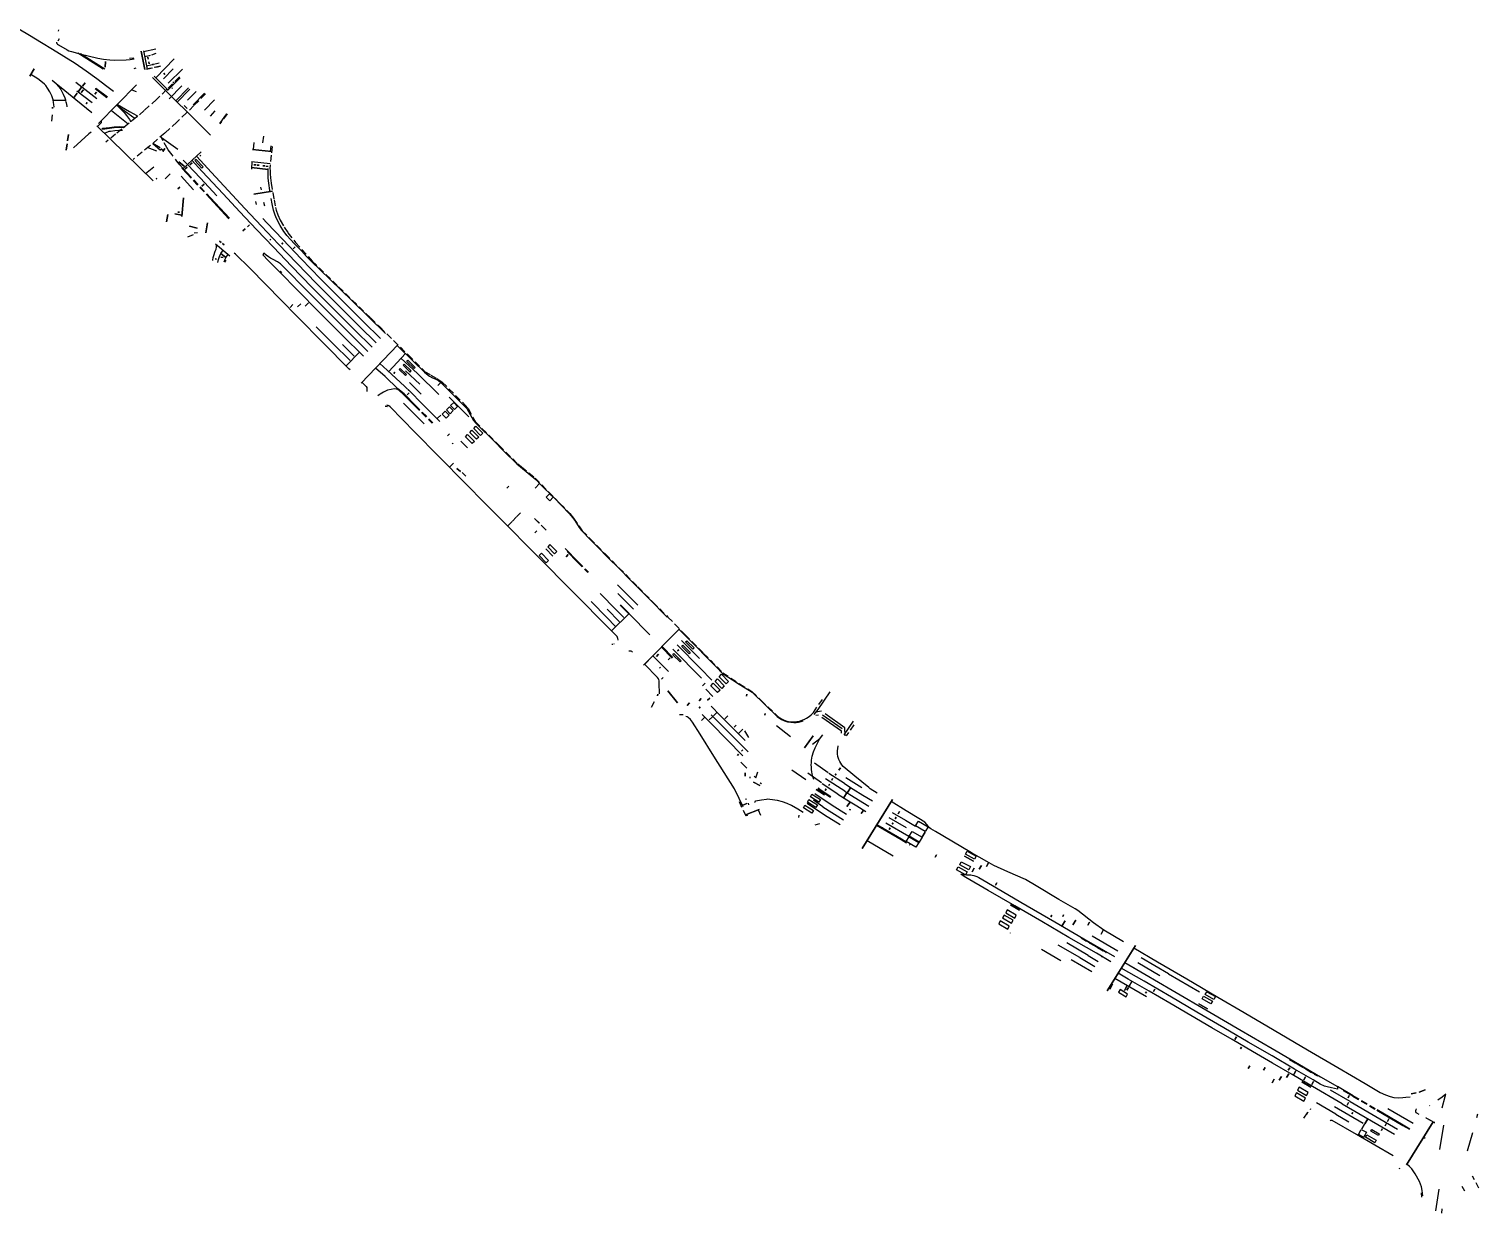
# Model space of a CAD drawing. Header units: millimetres. Extents: x 391363 to 392593, y 282975 to 284720.
# Drawn here: x 391869 to 392593, y 282975 to 283566 of the extents above; entities that cross this region are included whole.
import ezdxf

# ---------------------------------------------------------------- set-up
doc = ezdxf.new("R2010")
doc.units = ezdxf.units.MM
doc.linetypes.add('ACAD_ISO10W100', pattern=[18, 12, -3, 0, -3])
doc.linetypes.add('HIDDEN2', pattern=[4.7625, 3.175, -1.5875])
for name, color, linetype in [('가상선', 6, 'ACAD_ISO10W100'), ('과속방지턱', 1, 'Continuous'), ('도로경계', 6, 'HIDDEN2'), ('도형', 4, 'Continuous'), ('문자', 1, 'Continuous'), ('버스정차대', 1, 'Continuous'), ('숫자', 7, 'Continuous'), ('유도선', 5, 'Continuous'), ('정지선', 30, 'Continuous'), ('차선_겹선(1)', 1, 'Continuous'), ('차선_겹선(2)', 1, 'Continuous'), ('차선_겹선(4)', 1, 'HIDDEN2'), ('차선_실선', 1, 'Continuous'), ('차선_점선', 2, 'Continuous'), ('택시정차대', 30, 'Continuous'), ('화살표_우회전', 4, 'Continuous'), ('화살표_유턴', 4, 'Continuous'), ('화살표_유턴_좌회전', 4, 'Continuous'), ('화살표_좌회전', 4, 'Continuous'), ('화살표_좌회전금지', 4, 'Continuous'), ('화살표_직_우회전', 4, 'Continuous'), ('화살표_직_좌회전', 4, 'Continuous'), ('화살표_직진', 7, 'Continuous'), ('화살표_직진_좌회전_유턴', 4, 'Continuous'), ('화살표_직진금지', 7, 'Continuous'), ('화살표_차로진입', 7, 'Continuous'), ('횡단보도', 7, 'Continuous')]:
    doc.layers.add(name, color=color, linetype=linetype)

msp = doc.modelspace()

# ---------------------------------------------------------------- linework, layer by layer
at = {"layer": '가상선'}
for points in [[(391921.51, 283551.69, 1.92), (391919.2, 283551.51, 1.89)], [(391926.2, 283555.41, 1.89), (391928.02, 283546.26, 2.11)], [(391931.63, 283542.67, 2.06), (391938.37, 283535.92, 2.06)], [(391980.18, 283500.09, 2.74), (391989.43, 283499.07, 2.68)], [(392276.49, 283213.32, 2.15), (392276.34, 283217.29, 2.15), (392264.61, 283225.54, 2.27), (392261.9, 283225.04, 2.09)], [(392275.03, 283216.8, 2.23), (392264.44, 283224.18, 2.31)], [(392274.68, 283214.57, 2.16), (392274.6, 283215.59, 2.16), (392263.2, 283223.64, 2.15), (392261.84, 283223.43, 2.15)]]:
    msp.add_polyline3d(points, dxfattribs=at)
at = {"layer": '과속방지턱'}
for points in [[(391871.72, 283546.43, 2.6), (391869.5, 283542.72, 2.5)], [(391981.31, 283483.76, 2.56), (391990.69, 283485.28, 2.49)], [(392561.45, 283034.97, 2.32), (392558.98, 283034.53, 2.21)], [(392568.08, 283028.54, 2.48), (392568.31, 283028.63, 2.48)]]:
    msp.add_polyline3d(points, close=True, dxfattribs=at)
at = {"layer": '도로경계'}
for points in [[(391883.85, 283565.81, 2.34), (391883.63, 283565.16, 2.34)], [(391944.17, 283542.29, 8.68), (391937.83, 283535.95, 8.88), (391932.71, 283531.05, 9.05), (391926.61, 283525.53, 9.13), (391922.82, 283522.19, 9.2), (391912.36, 283513.72, 9.28), (391907.46, 283509.7, 9.25)], [(391957.15, 283533.84, 9.29), (391951.46, 283527.96, 9.49), (391947.77, 283524.38, 9.65), (391942.9, 283519.75, 9.68), (391936.91, 283514.28, 9.71), (391929.27, 283507.72, 9.67), (391921.08, 283501.13, 9.64)], [(391880.53, 283520.15, 2.04), (391880.87, 283524.06, 2.02)], [(391968.07, 283523.89, 2.54), (391964.31, 283518.87, 2.58)], [(391948.32, 283462.44, 2.59), (391951.62, 283463.8, 2.56)], [(391966.85, 283449.73, 4.45), (391967.48, 283450.85, 3.97)], [(392159.99, 283259.12, 3.05), (392160.58, 283259.14, 3.01)], [(392179.78, 283227.6, 3.61), (392181.55, 283230.82, 3.03)], [(392280.83, 283218.8, 2.16), (392277, 283213.22, 2.16)], [(392227.01, 283173.2, 2.2), (392223.66, 283180.25, 2.19)], [(392253.32, 283172.51, 2.41), (392253.45, 283173.6, 2.37)], [(392505.46, 283022.45, 1.77), (392507.43, 283025.39, 1.66)], [(392553.07, 282997.08, 2.31), (392553.3, 282997.56, 2.31)], [(392592.81, 282987.35, 2.41), (392589.58, 282993.43, 2.49)], [(392564.31, 282983, 2.24), (392564.13, 282985.16, 2.24)]]:
    msp.add_polyline3d(points, dxfattribs=at)
for points in [[(391934.68, 283547.69, 1.99), (391927.7, 283546.19, 2.03)], [(391887.69, 283505.72, 1.98), (391888.85, 283513.57, 1.95)], [(391932.53, 283491.36, 2.47), (391932.87, 283491.56, 2.47)], [(391995.2, 283444.4, 2.56), (391994.42, 283445.3, 2.58)], [(392121.47, 283321.82, 2.65), (392127.19, 283316.01, 2.57)], [(392394.23, 283112.42, 2.05), (392406.66, 283105.07, 1.98)], [(392498.28, 283051.61, 1.76), (392512.18, 283043.51, 1.73)], [(392566.3, 283022.61, 2.45), (392570.51, 283020.2, 2.48)]]:
    msp.add_polyline3d(points, close=True, dxfattribs=at)
at = {"layer": '도로경계', "linetype": 'HIDDEN2'}
msp.add_polyline3d([(391990.45, 283507.5, 2.64), (391990, 283503.17, 2.66), (391989.47, 283498.16, 2.66), (391989.38, 283496.86, 2.64), (391989.42, 283495.24, 2.58), (391989.5, 283493.87, 2.51), (391989.66, 283491.97, 2.55), (391989.98, 283489.25, 2.51), (391991.46, 283480.99, 2.46), (391992.19, 283477.11, 2.42), (391992.53, 283475.76, 2.42), (391993.39, 283473.4, 2.43), (391994.54, 283470.74, 2.43), (391996.5, 283467.33, 2.42), (391998.33, 283464.52, 2.42), (392002.1, 283459.7, 2.42), (392010.5, 283450.32, 2.39), (392023.64, 283437.46, 2.42), (392039.66, 283421.86, 2.36), (392044.31, 283417.33, 2.38), (392058.46, 283403.4, 2.31), (392066.3, 283395.58, 2.6), (392066.59, 283395.26, 2.56), (392069.67, 283393.46, 2.59), (392072.72, 283391.69, 2.52), (392075.34, 283389.95, 2.48), (392086.77, 283378.48, 2.47), (392088.36, 283376.67, 2.44), (392091.4, 283370.68, 2.44), (392091.81, 283370.18, 2.44), (392103.76, 283358.26, 2.49), (392113.07, 283349.05, 2.39), (392114.89, 283347.6, 2.39), (392121.77, 283342.01, 2.33), (392134.1, 283329.38, 2.29), (392139.08, 283324.36, 2.29), (392140.92, 283322.02, 2.27), (392144.58, 283316.57, 2.32), (392145.26, 283315.7, 2.29), (392149.09, 283311.84, 2.29), (392156.78, 283304.01, 2.32), (392163.56, 283297.18, 2.4), (392173.05, 283287.66, 2.36), (392180.5, 283280, 2.31), (392188.02, 283272.62, 2.35), (392196.62, 283263.77, 2.37), (392205.83, 283254.43, 2.33), (392215.43, 283244.8, 2.15), (392223.74, 283239.23, 2.12), (392229.96, 283235.45, 2.13), (392234.45, 283231.06, 2.09), (392242.55, 283223.2, 2.05), (392243.58, 283222.4, 2.08), (392245.32, 283221.38, 2.06), (392246.78, 283220.8, 2.1), (392248.13, 283220.47, 2.06), (392249.78, 283220.33, 2.09), (392251.35, 283220.31, 2.09), (392252.35, 283220.4, 2.05), (392253.28, 283220.52, 2.02), (392254.57, 283220.86, 2.04), (392256.03, 283221.48, 2.09), (392257.2, 283222.11, 2.05), (392258.54, 283222.97, 2.05), (392259.42, 283223.7, 2.05), (392260.61, 283224.93, 2.05), (392265.22, 283231.64, 2.15)], dxfattribs=at)
at = {"layer": '도형'}
for points in [[(391907.27, 283550.05, 2.13), (391907.2, 283547.17, 2.13)], [(391928.51, 283552.12, 1.95), (391928.67, 283551.17, 1.95)], [(391929.1, 283548.77, 1.95), (391928.92, 283549.81, 1.95)], [(391982.46, 283498.38, 2.71), (391981.34, 283498.49, 2.71)], [(391984.02, 283498.21, 2.71), (391982.92, 283498.32, 2.71)], [(391986.82, 283497.83, 2.71), (391985.8, 283497.94, 2.71)], [(391988.44, 283497.62, 2.68), (391987.36, 283497.74, 2.68)], [(391949.2, 283467.81, 2.66), (391953.07, 283466.78, 2.66)], [(391964.19, 283460.35, 2.75), (391964.97, 283459.71, 2.75)], [(391966.57, 283458.4, 2.77), (391965.77, 283459.1, 2.77)], [(392090.35, 283359.21, 2.71), (392086.96, 283362.62, 2.71), (392088.05, 283363.73, 2.71), (392091.44, 283360.31, 2.71)], [(392092.47, 283361.35, 2.63), (392089.08, 283364.76, 2.63), (392090.18, 283365.87, 2.63), (392093.57, 283362.45, 2.63)], [(392094.49, 283363.33, 2.52), (392091.1, 283366.74, 2.52), (392092.2, 283367.84, 2.52), (392095.59, 283364.43, 2.52)], [(392088.03, 283357.07, 2.72), (392084.64, 283360.48, 2.72)], [(392128.39, 283300.9, 2.63), (392124.93, 283304.47, 2.63), (392123.8, 283303.29, 2.63), (392127.26, 283299.72, 2.63)], [(392130.53, 283303.08, 2.75), (392127.07, 283306.65, 2.75)], [(392132.6, 283305.3, 2.71), (392129.14, 283308.86, 2.71), (392128.01, 283307.68, 2.71), (392131.47, 283304.11, 2.71)], [(392209.43, 283238.32, 2.5), (392210.62, 283239.56, 2.5), (392214, 283236.15, 2.5), (392212.8, 283234.93, 2.5)], [(392211.52, 283240.47, 2.35), (392212.68, 283241.72, 2.35), (392216.15, 283238.22, 2.35), (392214.96, 283237, 2.35)], [(392217.06, 283239.23, 2.18), (392213.51, 283242.82, 2.18), (392214.71, 283244.04, 2.18), (392218.26, 283240.45, 2.18)], [(392210.48, 283232.96, 2.48), (392206.92, 283236.54, 2.48)], [(392258.37, 283181.53, 2.34), (392262.6, 283178.91, 2.34), (392261.91, 283177.58, 2.34), (392257.68, 283180.2, 2.34)], [(392259.86, 283184.13, 2.37), (392264.09, 283181.5, 2.37), (392263.4, 283180.17, 2.37), (392259.17, 283182.79, 2.37)], [(392262, 283186.44, 2.38), (392266.23, 283183.82, 2.38)], [(392225.45, 283178.73, 2.17), (392226.25, 283179.03, 2.17)], [(392226.59, 283179.24, 2.17), (392227.41, 283179.57, 2.17)], [(392256.36, 283178.63, 2.24), (392260.59, 283176.01, 2.24), (392259.9, 283174.68, 2.24), (392255.67, 283177.3, 2.24)], [(392335.95, 283153.16, 2.16), (392340.45, 283150.68, 2.16)], [(392337.32, 283155.67, 2.09), (392341.82, 283153.19, 2.09), (392341.03, 283151.65, 2.09), (392336.53, 283154.14, 2.09)], [(392332.89, 283147.85, 2.16), (392337.39, 283145.37, 2.16), (392336.6, 283143.83, 2.16), (392332.1, 283146.32, 2.16)], [(392334.44, 283150.45, 2.14), (392338.94, 283147.96, 2.14), (392338.15, 283146.43, 2.14), (392333.65, 283148.91, 2.14)], [(392360.26, 283121.18, 2.09), (392355.78, 283123.79, 2.09), (392355, 283122.33, 2.09), (392359.48, 283119.72, 2.09)], [(392361.85, 283123.72, 2.09), (392357.37, 283126.33, 2.09), (392356.59, 283124.86, 2.09), (392361.07, 283122.26, 2.09)], [(392363.43, 283126.29, 2.13), (392358.95, 283128.9, 2.13)], [(392358.39, 283118.25, 2.06), (392353.91, 283120.86, 2.06), (392353.13, 283119.39, 2.06), (392357.61, 283116.78, 2.06)], [(392457.35, 283076.92, 1.88), (392452.99, 283079.39, 1.88)], [(392459.01, 283079.45, 1.91), (392454.64, 283081.91, 1.91), (392455.37, 283083.26, 1.91), (392459.74, 283080.8, 1.91)], [(392460.55, 283081.7, 1.9), (392456.19, 283084.17, 1.9), (392456.92, 283085.52, 1.9), (392461.29, 283083.05, 1.9)], [(392505.32, 283041.49, 1.84), (392506.14, 283042.93, 1.84)], [(392507.62, 283035.22, 1.8), (392503.14, 283037.81, 1.8), (392502.3, 283036.29, 1.8), (392506.78, 283033.69, 1.8)], [(392508.96, 283037.87, 1.84), (392504.47, 283040.46, 1.84)], [(392506.17, 283032.43, 1.82), (392501.68, 283035.03, 1.82), (392500.85, 283033.5, 1.82), (392505.33, 283030.91, 1.82)]]:
    msp.add_polyline3d(points, close=True, dxfattribs=at)
at = {"layer": '문자'}
for points in [[(391895.4, 283537.12, 2.69), (391893.79, 283535.02, 2.69)], [(391897.19, 283539.42, 2.74), (391895.81, 283537.67, 2.76)], [(391891.62, 283532.15, 2.46), (391893.22, 283534.28, 2.46)], [(391948, 283526.61, 9.6), (391946.57, 283528.01, 9.55)], [(391936.94, 283506.54, 2.56), (391935.9, 283505.14, 2.52)], [(391937.14, 283491.48, 2.6), (391939.65, 283493.88, 2.6)], [(391937.74, 283470.02, 2.58), (391938.42, 283473.62, 2.58)], [(392082.72, 283346.86, 2.59), (392084.43, 283345.21, 2.59)], [(392085.29, 283344.75, 2.59), (392087.1, 283343.02, 2.59)], [(392128.96, 283334.15, 2.46), (392130.77, 283332.42, 2.46), (392129.09, 283330.66, 2.46), (392127.28, 283332.39, 2.46)], [(392110.22, 283320.32, 2.64), (392108.15, 283318.17, 2.64)], [(392110.41, 283320.43, 2.71), (392112.31, 283322.41, 2.71)], [(392112.48, 283322.58, 2.6), (392114.5, 283324.62, 2.6)], [(392176.5, 283249.07, 2.47), (392178.28, 283250.93, 2.56)], [(392277.26, 283184.79, 2.3), (392275.75, 283182.53, 2.3)], [(392279.12, 283187.35, 2.17), (392277.63, 283185.05, 2.17)], [(392277.33, 283177.96, 2.34), (392278.89, 283180.2, 2.28)], [(392317.96, 283167.84, 2.09), (392316.47, 283165.45, 2.09), (392311.53, 283168.35, 2.04), (392313.02, 283170.74, 2.04)], [(392313.28, 283160.01, 2.26), (392311.79, 283157.62, 2.26), (392306.85, 283160.52, 2.21), (392308.33, 283162.91, 2.21)], [(392314.85, 283162.64, 2.24), (392313.37, 283160.25, 2.24), (392308.42, 283163.15, 2.18), (392309.91, 283165.54, 2.18)], [(392316.43, 283165.2, 2.22), (392314.94, 283162.81, 2.22)], [(392384.81, 283118.56, 2.02), (392386.22, 283120.96, 2.02)], [(392390.15, 283118.95, 2.02), (392391.53, 283121.27, 2.02)], [(392405.46, 283116.55, 2), (392404.21, 283114.27, 2)], [(392409.96, 283089.2, 2), (392408.61, 283086.84, 1.89)], [(392415.83, 283086.17, 2.01), (392417.24, 283088.55, 2.01)], [(392418.15, 283088.23, 2.1), (392419.52, 283090.61, 2.1)], [(392535.89, 283019.53, 1.97), (392537.29, 283022.05, 1.97)], [(392532.65, 283014.27, 1.89), (392534.05, 283016.79, 1.89), (392536.61, 283015.3, 1.89), (392535.2, 283012.79, 1.89)], [(392534.41, 283016.98, 1.98), (392535.66, 283019.39, 1.98)]]:
    msp.add_polyline3d(points, close=True, dxfattribs=at)
at = {"layer": '버스정차대'}
for points in [[(392079, 283347.48, 2.49), (392081.01, 283349.41, 2.61)], [(392123.96, 283339.25, 2.38), (392121.75, 283337, 2.42)]]:
    msp.add_polyline3d(points, dxfattribs=at)
at = {"layer": '숫자'}
for points in [[(392000.83, 283428.61, 2.64), (391999.4, 283427.11, 2.64)], [(392004.77, 283429.04, 2.56), (392003.21, 283427.57, 2.56)], [(392008.65, 283429.46, 2.51), (392007.01, 283427.87, 2.51)], [(392080.89, 283375.66, 2.72), (392079.36, 283374.12, 2.72), (392077.49, 283376.07, 2.72), (392079.01, 283377.61, 2.72)], [(392082.95, 283377.76, 2.69), (392081.09, 283379.71, 2.69), (392079.57, 283378.16, 2.69), (392081.42, 283376.24, 2.69)], [(392073.08, 283371.83, 2.81), (392074.6, 283373.38, 2.81)], [(392075.29, 283373.94, 2.82), (392076.81, 283375.48, 2.82), (392078.8, 283373.41, 2.82), (392077.28, 283371.86, 2.82)], [(392210.72, 283223.25, 2.56), (392212.31, 283224.76, 2.56)], [(392206.28, 283222.4, 2.5), (392204.7, 283220.93, 2.52)], [(392210.18, 283222.7, 2.58), (392208.6, 283221.2, 2.58)], [(392217.99, 283223.23, 2.54), (392216.36, 283221.71, 2.54)], [(392339.81, 283145.36, 2.16), (392340.84, 283147.23, 2.16)], [(392343.41, 283146.72, 2.12), (392344.45, 283148.58, 2.12)], [(392346.97, 283148.01, 2.05), (392348.04, 283149.87, 2.05)], [(392494.23, 283043.19, 1.89), (392493.16, 283041.37, 1.89)], [(392497.86, 283044.59, 1.89), (392496.75, 283042.72, 1.89)], [(392501.38, 283045.99, 1.89), (392500.33, 283044.14, 1.89)], [(392490.56, 283041.82, 1.89), (392489.59, 283040.01, 1.89)]]:
    msp.add_polyline3d(points, close=True, dxfattribs=at)
at = {"layer": '유도선'}
for points in [[(391905.73, 283516.11, 2.24), (391905.56, 283516.32, 2.24), (391906.01, 283516.65, 2.25), (391909.32, 283517.12, 2.3), (391911.67, 283517.36, 2.34), (391914.28, 283517.48, 2.36), (391916.94, 283517.43, 2.37), (391916.34, 283516.94, 2.36), (391914.28, 283516.98, 2.36), (391911.71, 283516.86, 2.34)], [(391909.05, 283512.76, 2.33)], [(391933.91, 283511.7, 2.47)], [(391935.97, 283505.77, 2.46), (391934.88, 283506.48, 2.44)], [(391946.55, 283497.72, 2.64), (391943.95, 283499.94, 2.64)]]:
    msp.add_polyline3d(points, close=True, dxfattribs=at)
at = {"layer": '정지선'}
for points in [[(391883.65, 283560.35, 2.41), (391884.22, 283561.37, 2.35)], [(391931.34, 283548.59, 2), (391930.8, 283548.46, 2.01)], [(391940.81, 283536.78, 2.12), (391940.48, 283536.47, 2.12)], [(391881.26, 283530.51, 2.14), (391887.65, 283530.69, 2.33)], [(391898.3, 283526.11, 2.36), (391897.87, 283526.46, 2.36)], [(391946.06, 283496.58, 2.66), (391955.03, 283504.94, 2.47)], [(391988.44, 283496.02, 2.55), (391980.24, 283497.02, 2.6)], [(391945.46, 283473.23, 2.58), (391941.9, 283473.97, 2.59)], [(391958.13, 283469.47, 2.68), (391957.35, 283464.41, 2.57)], [(391964.87, 283454.09, 3.62), (391967.42, 283452.12, 3.64)], [(392034.06, 283404.86, 2.58), (392027.44, 283398, 2.52)], [(392048.64, 283395.14, 2.86), (392056.95, 283404.24, 2.37)], [(392058.29, 283386.14, 2.8), (392058.69, 283385.77, 2.8)], [(392168.5, 283274.13, 2.75), (392159.84, 283265.7, 2.67)], [(392187.88, 283254.98, 2.53), (392188.28, 283254.57, 2.52)], [(392223.21, 283214.38, 2.57), (392225.36, 283216.66, 2.52)], [(392226.64, 283210.95, 2.59), (392226.24, 283211.36, 2.59)], [(392228.04, 283205.28, 2.61), (392227.66, 283205.66, 2.6)], [(392228.66, 283192.4, 2.33), (392229.2, 283192.56, 2.34)], [(392230.73, 283190.21, 2.32), (392233.82, 283188.44, 2.36)], [(392227.09, 283181.44, 2.15), (392226.87, 283181.88, 2.15)], [(392263.05, 283187.19, 2.3), (392263.46, 283186.91, 2.3)], [(392278.69, 283176.53, 2.32), (392279.14, 283176.26, 2.31)], [(392294.78, 283167.54, 2.28), (392295.23, 283167.28, 2.28)], [(392404.38, 283103.18, 1.96), (392404.81, 283102.93, 1.96)], [(392420.34, 283097.5, 2), (392420.8, 283097.23, 2)], [(392554.17, 283019.12, 2.14), (392553.73, 283019.38, 2.13)]]:
    msp.add_polyline3d(points, close=True, dxfattribs=at)
at = {"layer": '차선_겹선(1)'}
for points in [[(391907.94, 283531.87, 2.38), (391902.16, 283536.29, 2.54)], [(391908.22, 283532.16, 2.37), (391902.4, 283536.6, 2.52)], [(391948.8, 283536.81, 9.1), (391942.26, 283530.22, 9.22)], [(391949.41, 283536.22, 9.1), (391942.85, 283529.62, 9.22)], [(391947.82, 283494.13, 2.7), (391945.43, 283496.67, 2.66)], [(391948.11, 283494.4, 2.7), (391945.72, 283496.94, 2.66)], [(391959.4, 283481.73, 2.76), (391968.9, 283471.48, 2.65)], [(391959.69, 283482, 2.76), (391969.19, 283471.75, 2.65)], [(392056.09, 283383.81, 2.77), (392061.72, 283378.04, 2.8)], [(392056.37, 283384.09, 2.77), (392062.01, 283378.31, 2.8)], [(392143.25, 283300.1, 2.64), (392136.75, 283306.76, 2.71)], [(392143.03, 283299.89, 2.64), (392137.71, 283305.35, 2.69)], [(392164.16, 283278.5, 2.61), (392168.5, 283274.13, 2.75)], [(392164.37, 283278.71, 2.61), (392168.71, 283274.34, 2.75)], [(392184.78, 283257.57, 2.54), (392190.14, 283252.11, 2.51)], [(392185.06, 283257.85, 2.54), (392190.43, 283252.39, 2.51)], [(392262.82, 283186.86, 2.3), (392269.07, 283182.64, 2.29)], [(392263.05, 283187.19, 2.3), (392269.29, 283182.98, 2.29)], [(392292.11, 283168.63, 2.25), (392304.38, 283161.47, 2.37)], [(392292.32, 283168.97, 2.25), (392304.58, 283161.81, 2.37)], [(392530.07, 283033.56, 1.82), (392522.19, 283038.11, 1.74)], [(392529.92, 283033.3, 1.82), (392525.12, 283036.07, 1.77)], [(392541.83, 283026.37, 1.91), (392554.81, 283018.74, 2.15), (392558.11, 283016.81, 2.18)], [(392541.98, 283026.63, 1.91), (392554.97, 283019, 2.15), (392558.26, 283017.07, 2.18)]]:
    msp.add_polyline3d(points, dxfattribs=at)
at = {"layer": '차선_겹선(2)'}
for points in [[(391906.16, 283546.2, 2.22), (391893.46, 283554.13, 2.38)], [(391906.94, 283546.19, 2.21), (391894.8, 283553.77, 2.36)]]:
    msp.add_polyline3d(points, dxfattribs=at)
at = {"layer": '차선_겹선(4)'}
for points in [[(391947.82, 283494.13, 2.7), (391959.4, 283481.73, 2.76)], [(391948.11, 283494.4, 2.7), (391959.69, 283482, 2.76)], [(392061.72, 283378.04, 2.8), (392070.35, 283369.37, 2.79)], [(392062.01, 283378.31, 2.8), (392070.64, 283369.65, 2.79)], [(392143.03, 283299.89, 2.64), (392148.09, 283294.84, 2.73)], [(392143.25, 283300.1, 2.64), (392148.3, 283295.06, 2.73)], [(392304.38, 283161.47, 2.37), (392308.78, 283158.9, 2.31)], [(392304.58, 283161.81, 2.37), (392308.98, 283159.25, 2.31)], [(392529.92, 283033.3, 1.82), (392541.83, 283026.37, 1.91)], [(392530.07, 283033.56, 1.82), (392541.98, 283026.63, 1.91)]]:
    msp.add_polyline3d(points, dxfattribs=at)
at = {"layer": '차선_실선'}
for points in [[(391882.87, 283559.65, 2.48), (391882.89, 283559.49, 2.48), (391883.07, 283559.07, 2.48), (391883.38, 283558.74, 2.48), (391883.88, 283558.4, 2.48), (391888.13, 283555.84, 2.5), (391889.02, 283555.42, 2.5), (391890.28, 283555.02, 2.5), (391894.56, 283553.83, 2.41), (391903.48, 283551.7, 2.14), (391906.28, 283551.24, 2.06), (391909.49, 283550.86, 2.02), (391911.89, 283550.73, 2), (391917.63, 283550.81, 1.98), (391919.65, 283551.02, 1.94), (391921.57, 283551.37, 1.91)], [(391932.4, 283556.18, 1.9), (391926.3, 283554.89, 1.85)], [(391926.78, 283552.48, 1.99), (391929.32, 283553.07, 1.94), (391929.84, 283553.23, 1.93)], [(391930.38, 283553.4, 1.92), (391932.65, 283554.1, 1.9)], [(391932.47, 283541.84, 2.03), (391941.64, 283551.3, 2.02)], [(391881.64, 283527.27, 2.1), (391881.58, 283528.53, 2.13), (391881.43, 283529.53, 2.14), (391881.19, 283530.9, 2.14), (391880.52, 283532.9, 2.22), (391879.56, 283534.93, 2.24), (391878.42, 283536.7, 2.29), (391877.46, 283538.02, 2.38), (391876.78, 283538.77, 2.41), (391875.9, 283539.54, 2.45), (391873.54, 283541.35, 2.45), (391869.97, 283543.51, 2.46)], [(391922.46, 283546.63, 1.99), (391921.43, 283546.39, 2.08)], [(391934.07, 283549.24, 1.98), (391933.36, 283549.06, 1.98), (391927.73, 283547.74, 2.05)], [(391941.12, 283546.3, 2.04), (391936.3, 283541.41, 2.02)], [(391945.69, 283546.25, 2.12), (391938.53, 283539.12, 2.04)], [(391882.71, 283538.79, 2.52), (391880.62, 283540.51, 2.58)], [(391900.51, 283524.31, 2.33), (391892.51, 283530.83, 2.44), (391887.01, 283535.32, 2.5), (391882.71, 283538.79, 2.52), (391884, 283537.44, 2.48), (391885.01, 283536.05, 2.44), (391886.22, 283533.74, 2.45), (391886.93, 283531.92, 2.37), (391887.26, 283530.68, 2.34)], [(391892.51, 283539.69, 2.72), (391902.97, 283531.61, 2.43)], [(391900.69, 283529.31, 2.4), (391893.04, 283535.13, 2.64)], [(391920.45, 283535.91, 2.18), (391922.64, 283535.07, 2.18)], [(391944.59, 283541.87, 8.68), (391938.24, 283535.52, 8.88)], [(391887.4, 283530.16, 2.33), (391887.6, 283529.39, 2.32), (391888.04, 283527.66, 2.25), (391888.08, 283527.37, 2.25)], [(391956.71, 283534.25, 9.29), (391951.03, 283528.39, 9.49)], [(391967.74, 283523.9, 2.47), (391964.17, 283519.06, 2.5)], [(391900.18, 283514.78, 2.17), (391899.06, 283513.81, 2.14), (391891.28, 283506.96, 2.04)], [(391905.11, 283520.36, 2.33), (391905.16, 283519.94, 2.32), (391905.17, 283519.63, 2.29), (391905.09, 283519.38, 2.28), (391904.99, 283519.2, 2.3), (391903.32, 283517.51, 2.24)], [(391934.64, 283506.91, 2.42), (391930.9, 283509.12, 2.42)], [(391981.39, 283509.52, 2.64), (391980.98, 283506.13, 2.61)], [(391989.8, 283507.96, 2.58), (391989.47, 283505.22, 2.62)], [(391950.46, 283500.68, 2.57), (391955.55, 283495.11, 2.76)], [(391960.25, 283494.54, 2.71), (391952.64, 283502.72, 2.52)], [(391980.42, 283500.06, 2.74), (391980.19, 283496.23, 2.57)], [(391927.3, 283494.11, 2.37), (391931.4, 283497.37, 2.37)], [(391948.25, 283498.63, 2.62), (391954.66, 283491.76, 2.68)], [(391989.36, 283485.06, 2.45), (391989.27, 283485.61, 2.46), (391988.82, 283489.32, 2.47), (391988.57, 283491.76, 2.5), (391988.45, 283493.78, 2.52), (391988.43, 283496.62, 2.55)], [(391985.13, 283485.88, 2.53), (391984.9, 283487.32, 2.53)], [(391982.18, 283480.1, 2.58), (391982.47, 283478.59, 2.62)], [(391986.89, 283477.83, 2.5), (391986.35, 283479.66, 2.5)], [(392047.02, 283414.16, 2.34), (392030.18, 283430.59, 2.27), (392014.26, 283446.1, 2.38), (392010.42, 283449.8, 2.32), (392007.69, 283452.6, 2.36), (392005.09, 283455.4, 2.39), (392001.63, 283459.04, 2.42), (391999.58, 283461.14, 2.42), (391997.82, 283463.09, 2.38), (391996.91, 283464.29, 2.38), (391996.33, 283465.12, 2.39), (391994.52, 283468.12, 2.4), (391992.52, 283471.97, 2.4), (391991.81, 283473.73, 2.4), (391991.21, 283475.77, 2.43), (391990.49, 283478.9, 2.39), (391989.96, 283481.56, 2.43)], [(391951.48, 283464.47, 2.55), (391953.16, 283464.64, 2.58)], [(391962.61, 283458.39, 2.9), (391962.55, 283457.46, 2.99), (391962.3, 283456.21, 3.34), (391961.91, 283455.15, 3.69), (391961.16, 283453.05, 4.17), (391960.88, 283452.02, 4.41), (391960.68, 283451.02, 4.7), (391960.65, 283450.65, 4.74)], [(391963.41, 283449.6, 4.94), (391963.72, 283451.09, 4.51), (391964.22, 283452.69, 4.03), (391964.93, 283454.21, 3.58), (391965.64, 283455.35, 3.09), (391965.86, 283455.66, 3.01)], [(391966.61, 283450.05, 4.39), (391967.02, 283451.36, 3.86), (391967.5, 283452.28, 3.59), (391968.38, 283453.55, 3.09)], [(392029.34, 283396.09, 2.53), (392028.82, 283396.61, 2.53), (392016.13, 283409.34, 2.51), (392002.99, 283422.74, 2.49), (391979.38, 283446.84, 2.47), (391972.24, 283453.88, 2.53), (391971.48, 283454.33, 2.5)], [(392038.22, 283405.17, 2.41), (392029.67, 283413.64, 2.73), (392020.85, 283422.46, 2.69), (392012.73, 283430.66, 2.56), (392006.17, 283437.29, 2.53), (391998.3, 283445.33, 2.52), (391995.85, 283447.83, 2.5), (391995.2, 283448.47, 2.53), (391994.58, 283449.01, 2.5), (391993.16, 283449.97, 2.57), (391990.97, 283451.22, 2.52), (391989.73, 283451.87, 2.53), (391988.66, 283452.53, 2.53), (391987.53, 283453.33, 2.53), (391986.33, 283454.25, 2.56), (391985.88, 283453.5, 2.57), (391988.52, 283450.7, 2.58), (391994.19, 283444.91, 2.52), (392003.23, 283435.72, 2.54), (392013.82, 283424.98, 2.62), (392025.63, 283413.16, 2.6), (392036.03, 283402.92, 2.57)], [(392020.96, 283409.07, 2.58), (392029.35, 283400.72, 2.6)], [(392025.56, 283408.77, 2.69), (392031.43, 283402.86, 2.69)], [(392052.94, 283408.16, 2.34), (392060.91, 283400.38, 2.4), (392066.46, 283394.96, 2.47), (392068.41, 283393.33, 2.47), (392068.93, 283392.96, 2.47), (392070.59, 283392.13, 2.47), (392072.18, 283391.44, 2.45), (392073.43, 283390.74, 2.48), (392074.62, 283389.78, 2.47), (392087.62, 283376.75, 2.35), (392091.05, 283370.78, 2.36), (392092.18, 283369.35, 2.4), (392092.97, 283368.56, 2.4), (392101.19, 283360.52, 2.43), (392106.19, 283355.48, 2.31), (392112.68, 283349.13, 2.35), (392118.32, 283344.4, 2.36), (392122.06, 283341.21, 2.35), (392124.61, 283338.58, 2.36), (392130.99, 283332.28, 2.36), (392138.83, 283324.15, 2.33), (392140.38, 283322.38, 2.32), (392141.52, 283320.78, 2.29), (392143.72, 283317.34, 2.31), (392144.68, 283315.94, 2.32), (392145.46, 283315.1, 2.29), (392148.68, 283311.88, 2.25), (392152.24, 283308.3, 2.27), (392158.65, 283301.74, 2.31), (392162.96, 283297.52, 2.36), (392170.06, 283290.29, 2.28), (392178.48, 283281.79, 2.31), (392187.6, 283272.55, 2.36)], [(392064.97, 283379.38, 2.83), (392059.49, 283385.03, 2.79), (392056.62, 283387.7, 2.82), (392047.9, 283395.83, 2.86), (392044.3, 283399.2, 2.8)], [(392063.08, 283394.27, 2.63), (392054.77, 283401.85, 2.59)], [(392064.14, 283388.91, 2.77), (392057.11, 283395.6, 2.81)], [(392035.31, 283389.87, 2.48), (392037.44, 283387.69, 2.63), (392037.66, 283387.16, 2.64), (392037.79, 283386.49, 2.67), (392037.75, 283385.44, 2.75), (392037.71, 283385.3, 2.75)], [(392064.87, 283383.92, 2.83), (392059.04, 283389.65, 2.82)], [(392163.1, 283261.02, 2.72), (392163.1, 283261.24, 2.71), (392163.04, 283261.97, 2.71), (392162.92, 283262.44, 2.71), (392162.71, 283262.84, 2.71), (392155.49, 283270.05, 2.61), (392144.2, 283281.54, 2.52), (392119.22, 283306.74, 2.59), (392107.72, 283318.38, 2.61), (392096.5, 283329.68, 2.53), (392087.39, 283339, 2.44), (392073.55, 283352.99, 2.52), (392061.76, 283364.92, 2.51), (392049.37, 283377.49, 2.67), (392048.76, 283378.06, 2.68), (392048.4, 283378.21, 2.65), (392047.74, 283378.36, 2.65)], [(392157.66, 283276.52, 2.66), (392163.81, 283270.23, 2.66)], [(392162.22, 283276.14, 2.73), (392165.97, 283272.35, 2.73)], [(392157.7, 283272.19, 2.66), (392161.66, 283268.12, 2.66)], [(392193.64, 283266.45, 2.36), (392197.21, 283262.79, 2.36), (392212.07, 283247.82, 2.28), (392215.3, 283244.44, 2.16), (392216.05, 283243.88, 2.2), (392220.21, 283241.29, 2.21), (392223.5, 283239.12, 2.16), (392229.98, 283235.03, 2.13), (392230.38, 283234.72, 2.13), (392236.46, 283228.79, 2.1), (392242.47, 283222.89, 2.02), (392244.73, 283221.43, 2.1), (392246.14, 283220.74, 2.05), (392247.63, 283220.31, 2.06), (392249.29, 283220.03, 2.08), (392250.91, 283219.93, 2.06), (392252.09, 283219.96, 2.05), (392253.15, 283220.11, 2.05), (392254.47, 283220.5, 2.01), (392255.47, 283220.84, 2.01)], [(392203.7, 283251.83, 2.43), (392194.86, 283260.83, 2.46)], [(392170.4, 283255.01, 2.53), (392169.98, 283255.36, 2.56), (392169.66, 283255.52, 2.56), (392169.3, 283255.58, 2.59), (392168.5, 283255.58, 2.63)], [(392204.81, 283242.03, 2.49), (392190.45, 283256.63, 2.55)], [(392192.64, 283258.72, 2.47), (392204.06, 283247.04, 2.43)], [(392183.8, 283234.18, 2.6), (392183.67, 283239.52, 2.47), (392183.59, 283240.67, 2.49), (392183.5, 283241.35, 2.51), (392183.32, 283241.77, 2.51), (392182.79, 283242.37, 2.47), (392176.26, 283249.03, 2.51)], [(392261.04, 283223.98, 2.13), (392263.06, 283226.47, 2.12), (392269, 283235.22, 2.04)], [(392195.62, 283223.79, 2.41), (392193.8, 283223.73, 2.53)], [(392225.57, 283177.76, 2.14), (392223.51, 283182.05, 2.16), (392221.18, 283186.82, 2.13), (392210.99, 283203.15, 2.28), (392204.08, 283214.14, 2.31), (392200.3, 283220.14, 2.28), (392199.25, 283221.46, 2.28), (392198.16, 283222.41, 2.31), (392197.54, 283222.8, 2.35), (392196.87, 283223.02, 2.39)], [(392228.04, 283205.28, 2.61), (392209.6, 283223.71, 2.43)], [(392225.47, 283203.38, 2.45), (392209.6, 283219.39, 2.44)], [(392226.64, 283210.95, 2.59), (392214.06, 283223.5, 2.51)], [(392280.45, 283220.68, 2.13), (392275.81, 283213.79, 2.13)], [(392292.45, 283184.74, 2), (392288.95, 283186.87, 2), (392288.31, 283187.45, 2.01), (392281.27, 283193.21, 2), (392275.54, 283198.02, 2.01), (392274.8, 283198.78, 2.02), (392273.75, 283200.39, 2.05), (392273.23, 283201.5, 2.06), (392272.86, 283202.96, 2.06), (392272.72, 283204.33, 2.05), (392272.71, 283205.59, 2.09), (392272.8, 283207.06, 2.1), (392272.93, 283207.89, 2.1), (392273.02, 283208.26, 2.1)], [(392272.78, 283184.24, 2.29), (392265.05, 283189.4, 2.23)], [(392276.27, 283185.6, 2.19), (392266.64, 283191.88, 2.2)], [(392276.07, 283189.44, 2.17), (392268.3, 283194.48, 2.16)], [(392255.48, 283175.02, 2.15), (392252.77, 283176.75, 2.15), (392249.64, 283178.54, 2.17), (392247.6, 283179.52, 2.12), (392245.2, 283180.36, 2.13), (392242.78, 283180.94, 2.17), (392238.79, 283181.56, 2.2), (392237.94, 283181.6, 2.2), (392237.13, 283181.55, 2.2), (392234.65, 283181.22, 2.2), (392231.69, 283180.65, 2.19), (392231.44, 283180.52, 2.19), (392231.42, 283180.33, 2.19), (392231.46, 283180.1, 2.19), (392231.48, 283180.05, 2.18)], [(392415.44, 283110.36, 2.04), (392405.51, 283116.22, 2), (392400.44, 283119.97, 1.98), (392392.62, 283126.04, 1.94), (392391.32, 283126.89, 1.97), (392383.19, 283131.62, 1.97), (392371.74, 283138.4, 1.94), (392366.47, 283141.52, 1.9), (392357.65, 283145.36, 1.9), (392350.67, 283148.58, 1.93), (392347.11, 283150.56, 1.94), (392339.56, 283154.94, 2), (392329.76, 283160.76, 1.97), (392321.62, 283165.46, 1.98), (392319.17, 283166.89, 2.01), (392318.53, 283167.42, 2.02), (392317.86, 283168.15, 2.02), (392317.18, 283169, 2), (392316.18, 283170.11, 2.02), (392313.18, 283172, 1.98), (392306.87, 283175.8, 2), (392299.41, 283180.42, 2.02)], [(392227.75, 283173.22, 2.12), (392227.36, 283174.02, 2.12)], [(392227.99, 283179.61, 2.13), (392228.3, 283178.82, 2.17)], [(392233.07, 283176.3, 2.07), (392234.2, 283173.62, 1.98)], [(392265.39, 283177.9, 2.27), (392275.56, 283171.42, 2.36)], [(392273.98, 283168.85, 2.2), (392266.21, 283173.71, 2.25)], [(392277.16, 283174.03, 2.37), (392270, 283178.53, 2.36)], [(392300.01, 283174.99, 2.1), (392306.53, 283171.16, 2.17)], [(392261.57, 283168.84, 2.1), (392263.89, 283169.56, 2.13)], [(392296.81, 283169.83, 2.22), (392308.2, 283163.18, 2.21)], [(392307.05, 283167.29, 2.25), (392298.37, 283172.35, 2.16)], [(392409.11, 283100.4, 1.96), (392401.83, 283104.68, 1.96), (392388.18, 283112.66, 2.02), (392374.59, 283120.57, 2.09), (392361.08, 283128.43, 2.13), (392347.91, 283136.08, 2.12), (392336.75, 283142.6, 2.15), (392334.35, 283143.98, 2.17), (392334.55, 283144.33, 2.17), (392335.04, 283144.07, 2.16), (392335.57, 283143.98, 2.19), (392337.07, 283143.85, 2.2), (392338.55, 283143.86, 2.2), (392339.17, 283143.81, 2.19), (392339.93, 283143.72, 2.19), (392340.67, 283143.51, 2.17), (392342.22, 283142.98, 2.2), (392343.15, 283142.49, 2.16), (392352.06, 283137.36, 2.06), (392364.12, 283130.29, 2.1), (392381.06, 283120.44, 2.1), (392395.58, 283111.98, 2.13), (392410.81, 283103.07, 1.98)], [(392359.02, 283114.67, 1.93), (392358.91, 283114.94, 1.96)], [(392384.05, 283100.92, 1.93), (392374.48, 283106.56, 1.93)], [(392389.27, 283101.53, 2.06), (392399.54, 283095.54, 1.96)], [(392393.57, 283102.59, 2.16), (392401.13, 283098.05, 1.96)], [(392397.7, 283103.6, 2.15), (392402.76, 283100.62, 1.96)], [(392420.58, 283107.35, 1.94), (392432.43, 283100.45, 1.89), (392446.94, 283091.9, 1.92), (392462.41, 283082.84, 1.89), (392475.61, 283075.16, 1.82), (392490.54, 283066.32, 1.74), (392507.24, 283056.53, 1.7), (392522.38, 283047.64, 1.68), (392536.03, 283039.63, 1.69), (392543.56, 283035.26, 1.76), (392546.07, 283034, 1.78), (392548.46, 283033.14, 1.84), (392550.39, 283032.75, 1.89), (392552.57, 283032.58, 1.98), (392554.75, 283032.62, 2.05), (392556.36, 283032.81, 2.01), (392558.41, 283033.06, 2.01)], [(392437.89, 283094.4, 1.96), (392424.15, 283102.44, 1.94)], [(392415.99, 283100.04, 1.95), (392425.95, 283094.22, 2.05), (392439.6, 283086.27, 2.01), (392458.46, 283075.28, 1.97), (392474.07, 283066.11, 1.81), (392489.55, 283057.12, 1.81), (392505.3, 283047.94, 1.81), (392513.75, 283042.97, 1.81), (392522.19, 283038.11, 1.74), (392522.23, 283036.93, 1.75), (392519.27, 283037.47, 1.73), (392517.11, 283037.97, 1.8), (392515.74, 283038.43, 1.81), (392513.62, 283039.34, 1.76), (392510.03, 283041.47, 1.75), (392500.74, 283046.87, 1.76), (392489.52, 283053.45, 1.81), (392477.66, 283060.35, 1.79), (392465.44, 283067.48, 1.84), (392452.03, 283075.32, 1.92), (392439.31, 283082.71, 1.99), (392425.65, 283090.75, 2.01), (392414.29, 283097.33, 1.96)], [(392433.45, 283093.5, 1.97), (392422.53, 283099.92, 1.97)], [(392524.56, 283029.56, 1.85), (392550.65, 283014.34, 2.07)], [(392528.55, 283030.65, 1.91), (392552.18, 283016.84, 2.1)], [(392574.36, 283027.59, 2.59), (392575.9, 283033.15, 2.68), (392576.23, 283034.35, 2.75), (392574.36, 283032.8, 2.65), (392572.3, 283031.42, 2.58)], [(392508.66, 283026.65, 1.67), (392508.91, 283027.15, 1.7)], [(392549.93, 283003.51, 2.02), (392531.68, 283014.28, 1.8), (392519.48, 283021.13, 1.7), (392518.98, 283021.21, 1.7), (392518.68, 283021.18, 1.7), (392518.48, 283021.11, 1.7)], [(392520.7, 283028.27, 1.8), (392534.99, 283019.92, 1.85)], [(392521.41, 283024.33, 1.83), (392527.9, 283020.56, 1.87)], [(392561.7, 283027.06, 2.24), (392561.38, 283026.8, 2.24), (392561.23, 283026.47, 2.24), (392561.13, 283026, 2.24), (392561.18, 283025.62, 2.23), (392561.36, 283025.28, 2.24), (392561.56, 283025.03, 2.24), (392562.72, 283024.31, 2.24)], [(392591.81, 283022.71, 2.57), (392592.29, 283024.5, 2.59)], [(392589.65, 283015, 2.41), (392586.93, 283005.92, 2.39)], [(392564.82, 282983.53, 2.21), (392564.5, 282986.2, 2.22), (392564.13, 282988.14, 2.23), (392563.05, 282990.81, 2.27), (392561.03, 282994.64, 2.3), (392559.29, 282997.1, 2.29), (392558.08, 282998.26, 2.21), (392556.8, 282999.37, 2.19)]]:
    msp.add_polyline3d(points, dxfattribs=at)
for points in [[(391945.4, 283472.6, 2.58), (391946.28, 283481.99, 2.58)], [(392080.42, 283359.11, 2.72), (392080.7, 283359.39, 2.72)], [(392187.98, 283235.71, 2.39), (392192.8, 283229.77, 2.4)], [(392260.52, 283213.22, 2.28), (392256.12, 283207.3, 2.29)], [(392224.44, 283200.07, 2.43), (392227.44, 283197.11, 2.43)], [(392231.03, 283193.2, 2.47), (392231.9, 283192.39, 2.43)], [(392234.51, 283189.79, 2.41), (392234.19, 283189.26, 2.41)]]:
    msp.add_polyline3d(points, close=True, dxfattribs=at)
at = {"layer": '차선_점선'}
for points in [[(391864.13, 283566.25, 2.66), (391869.44, 283563.09, 2.7), (391875.29, 283559.56, 2.58), (391880.89, 283556.15, 2.61), (391886.57, 283552.71, 2.64), (391892.13, 283549.12, 2.61), (391897.59, 283545.37, 2.57), (391902.9, 283541.55, 2.4), (391907.96, 283537.73, 2.32), (391911.23, 283535.23, 2.26)], [(391945.48, 283537.81, 8.97), (391939.01, 283531.41, 9.14)], [(391952.54, 283535, 9.24), (391948.3, 283530.7, 9.37)], [(391912.9, 283528.25, 2.31), (391922.12, 283521.62, 2.39)], [(391912.9, 283528.25, 2.32), (391916.54, 283524.59, 2.36), (391917.81, 283523.03, 2.36), (391919.22, 283521.13, 2.4), (391919.95, 283519.86, 2.4)], [(391913.25, 283528.6, 2.31), (391919.2, 283525.09, 2.35), (391923.02, 283523.02, 2.36), (391923.5, 283522.79, 2.36)], [(391961.78, 283530.86, 2.34), (391956.77, 283525.68, 2.36)], [(391910.31, 283525.62, 2.36), (391918.66, 283518.82, 2.39)], [(391961.95, 283525.4, 2.37), (391959.55, 283522.66, 2.45)], [(391906.72, 283514.18, 2.32), (391907.56, 283514.58, 2.32), (391908.74, 283515.03, 2.32), (391909.19, 283515.15, 2.34), (391909.78, 283515.25, 2.34), (391911.88, 283515.54, 2.36), (391913.96, 283515.64, 2.36), (391915.71, 283515.66, 2.35)], [(391928.47, 283507.08, 2.42), (391932.77, 283505.36, 2.44)], [(391930.86, 283509.08, 2.41), (391934.8, 283505.69, 2.41)], [(391936.06, 283510.33, 2.44), (391934.95, 283512.6, 2.37)], [(391935.2, 283512.09, 2.52), (391943.4, 283506.22, 2.52)], [(391941.06, 283502.73, 2.54), (391940.56, 283503.36, 2.53), (391939.31, 283505.01, 2.5), (391938.64, 283505.88, 2.52), (391937.17, 283508.23, 2.48), (391936.52, 283509.43, 2.47)], [(391986.13, 283512.78, 2.66), (391985.64, 283509.45, 2.64)], [(391945.72, 283496.94, 2.66), (391944.44, 283498.46, 2.54), (391942.95, 283500.3, 2.56), (391942.26, 283501.21, 2.57)], [(391947.9, 283498.99, 2.64), (391946.02, 283500.71, 2.64)], [(391945.07, 283492.67, 2.6), (391951.22, 283485.97, 2.62)], [(391954.66, 283491.76, 2.68), (391962.91, 283482.88, 2.75)], [(392040.33, 283407.33, 2.4), (392031.53, 283415.97, 2.74), (392020.44, 283427.12, 2.63), (392010.33, 283437.32, 2.63), (392000.17, 283447.73, 2.58), (391991.1, 283457.25, 2.62), (391982.68, 283466.09, 2.64), (391974.38, 283474.96, 2.67), (391966.03, 283483.9, 2.72), (391955.55, 283495.11, 2.76)], [(391960.25, 283494.54, 2.71), (391968.52, 283485.53, 2.71), (391976.88, 283476.62, 2.7), (391985.2, 283467.74, 2.62), (391993.61, 283458.87, 2.58), (392002.79, 283449.31, 2.54), (392012.69, 283439.21, 2.56), (392022.79, 283428.94, 2.58), (392034.03, 283417.75, 2.66), (392042.42, 283409.46, 2.39)], [(392044.57, 283411.66, 2.38), (392036.14, 283419.98, 2.5), (392024.88, 283431.21, 2.48), (392014.68, 283441.5, 2.48), (392004.94, 283451.45, 2.51), (391995.74, 283461.07, 2.5), (391987.81, 283469.48, 2.51), (391985.75, 283471.68, 2.53)], [(392020.96, 283409.07, 2.58), (392012.45, 283417.6, 2.52)], [(392056.37, 283384.09, 2.77), (392053.22, 283386.57, 2.81), (392046.87, 283392.67, 2.89), (392042.14, 283396.96, 2.87)], [(392063.08, 283394.27, 2.63), (392073.63, 283383.68, 2.78)], [(392056.09, 283383.81, 2.77), (392053.77, 283385.85, 2.89), (392052.94, 283386.32, 2.89), (392052.38, 283386.46, 2.89), (392051.4, 283386.49, 2.82), (392049.81, 283386.27, 2.77), (392048.12, 283385.81, 2.75), (392046.03, 283384.84, 2.73), (392044.47, 283383.87, 2.71), (392043.93, 283383.51, 2.7), (392043.21, 283383.04, 2.7)], [(392056.1, 283379.47, 2.74), (392066.35, 283369.16, 2.78)], [(392064.97, 283379.38, 2.83), (392074.09, 283370.26, 2.73)], [(392088.64, 283372.5, 2.49), (392078.83, 283382.34, 2.6)], [(392162.22, 283276.14, 2.73), (392154.16, 283284.34, 2.81)], [(392173.05, 283278.5, 2.7), (392162.89, 283288.74, 2.69)], [(392170.8, 283276.5, 2.65), (392163.05, 283284.29, 2.66)], [(392157.7, 283272.19, 2.66), (392149.64, 283280.37, 2.62)], [(392178.93, 283263.7, 2.54), (392168.6, 283274.17, 2.69)], [(392180.51, 283253.29, 2.57), (392188.33, 283245.35, 2.59)], [(392204.06, 283247.04, 2.43), (392209.94, 283241.1, 2.35)], [(392209.6, 283219.39, 2.44), (392205.14, 283224, 2.45)], [(392214.06, 283223.5, 2.51), (392209.57, 283228.11, 2.48)], [(392249.17, 283212.71, 2.25), (392242.27, 283218.24, 2.21)], [(392226.27, 283215.83, 2.52), (392228.19, 283212.45, 2.51)], [(392260.8, 283191.47, 2.29), (392260.4, 283192.92, 2.29), (392260.08, 283194.3, 2.29), (392259.9, 283195.34, 2.31), (392259.72, 283196.48, 2.31), (392259.62, 283197.73, 2.28), (392259.58, 283198.7, 2.31), (392259.59, 283200.05, 2.31), (392259.69, 283201.09, 2.31), (392260.01, 283203.2, 2.28), (392260.61, 283205.31, 2.28), (392261.43, 283207.34, 2.28), (392262.6, 283209.62, 2.28), (392263.72, 283211.63, 2.27), (392265.3, 283213.8, 2.23)], [(392263.78, 283211.71, 2.28), (392260.21, 283208.98, 2.27)], [(392231.9, 283192.39, 2.43), (392232.83, 283195.36, 2.52)], [(392256.82, 283191.31, 2.43), (392249.87, 283196.16, 2.44)], [(392267.91, 283194.8, 2.18), (392261.23, 283199.7, 2.25)], [(392264.68, 283189.75, 2.28), (392257.85, 283194.66, 2.32)], [(392276.07, 283189.44, 2.17), (392280.5, 283186.63, 2.15), (392285.3, 283183.66, 2.13), (392290.03, 283180.84, 2.07)], [(392284.73, 283187.29, 2.06), (392276.85, 283192.34, 2.06)], [(392265.39, 283177.9, 2.27), (392260.6, 283181.11, 2.35)], [(392270, 283178.53, 2.36), (392261.3, 283184.26, 2.33)], [(392272.78, 283184.24, 2.29), (392277.31, 283181.41, 2.31), (392282.25, 283178.3, 2.28), (392286.78, 283175.58, 2.19)], [(392276.27, 283185.6, 2.19), (392278.75, 283184.04, 2.21), (392288.33, 283178.09, 2.16)], [(392266.21, 283173.71, 2.25), (392257.53, 283179.55, 2.29)], [(392306.53, 283171.16, 2.17), (392311.57, 283168.17, 2.14)], [(392287.39, 283161.01, 2.17), (392300.44, 283153.4, 2.26)], [(392308.2, 283163.18, 2.21), (392313.55, 283159.97, 2.25)], [(392393.57, 283102.59, 2.16), (392382.82, 283108.83, 2.08)], [(392397.7, 283103.6, 2.15), (392387.03, 283109.85, 2.11)], [(392412.49, 283105.72, 1.96), (392399.74, 283113.2, 1.96)], [(392524.56, 283029.56, 1.85), (392509.65, 283038.19, 1.85), (392499.59, 283044.1, 1.88), (392489.81, 283049.85, 1.89), (392479.69, 283055.69, 1.91), (392469.68, 283061.58, 1.92), (392459.47, 283067.54, 1.87), (392448.99, 283073.64, 2.04), (392438.46, 283079.79, 2.17), (392428.17, 283085.81, 2.08), (392417.76, 283091.86, 2.16), (392412.71, 283094.8, 2.01)], [(392437.89, 283094.4, 1.96), (392453.25, 283085.47, 1.95)], [(392411.1, 283092.23, 1.96), (392426.89, 283083.1, 2.09)], [(392528.55, 283030.65, 1.91), (392518.74, 283036.39, 1.79)], [(392521.41, 283024.33, 1.83), (392511.68, 283030.08, 1.85)], [(392559.91, 283019.74, 2.22), (392547.37, 283027.03, 1.99)], [(392575.09, 283018.95, 2.65), (392573.16, 283006.71, 2.56)], [(392565.21, 283012.87, 2.3), (392566.02, 283012.34, 2.33)], [(392571.21, 282976.05, 2.44), (392572.95, 282986.89, 2.57)], [(392585.72, 282985.85, 2.59), (392584.36, 282988.32, 2.59)], [(392574.24, 282975.01, 2.43), (392574.41, 282977.09, 2.52)]]:
    msp.add_polyline3d(points, dxfattribs=at)
at = {"layer": '택시정차대'}
msp.add_polyline3d([(392074.65, 283389.75, 2.5), (392073.23, 283388.25, 2.55)], dxfattribs=at)
at = {"layer": '화살표_우회전'}
for points in [[(391943.44, 283486.4, 2.64), (391944.4, 283487.3, 2.64)], [(392002.04, 283457.47, 2.52), (392000.96, 283456.51, 2.52)], [(392184.77, 283241.5, 2.48), (392185.67, 283242.43, 2.48)], [(392274.06, 283197.32, 2.14), (392273.27, 283196.12, 2.14)], [(392303.63, 283175.46, 2.12), (392302.94, 283174.26, 2.12)], [(392416.64, 283083.02, 2.01), (392417.4, 283084.32, 2.01), (392413.72, 283086.56, 1.99), (392412.96, 283085.26, 1.99)], [(392431.02, 283086.77, 2.16), (392430.37, 283085.55, 2.16)], [(392477.61, 283047.24, 1.9), (392478.37, 283048.54, 1.9)], [(392541.48, 283011.34, 1.98), (392540.83, 283010.07, 1.98), (392536.23, 283012.81, 1.92), (392536.88, 283014.07, 1.92)]]:
    msp.add_polyline3d(points, close=True, dxfattribs=at)
at = {"layer": '화살표_유턴'}
for points in [[(391955.38, 283487.74, 2.67), (391956.54, 283488.74, 2.67)], [(392079, 283364.08, 2.82), (392077.97, 283363.07, 2.82)], [(392121.57, 283314.71, 2.68), (392122.59, 283315.73, 2.68)], [(392137.14, 283302.71, 2.71), (392138.26, 283303.79, 2.71)], [(392321.45, 283152.76, 2.33), (392322.06, 283153.91, 2.33)], [(392352.22, 283139.82, 2.08), (392351.54, 283138.64, 2.08)], [(392527.48, 283032.51, 1.82), (392528.05, 283033.62, 1.82)]]:
    msp.add_polyline3d(points, close=True, dxfattribs=at)
at = {"layer": '화살표_유턴_좌회전'}
for points in [[(391975.91, 283465.43, 2.68), (391977.03, 283466.49, 2.68)], [(392509.38, 283039.19, 1.83), (392510.2, 283040.63, 1.83)]]:
    msp.add_polyline3d(points, close=True, dxfattribs=at)
at = {"layer": '화살표_좌회전'}
for points in [[(391941.79, 283539.02, 1.99), (391940.97, 283539.87, 1.99)], [(391902.75, 283534.75, 2.52), (391902, 283533.77, 2.52)], [(391949.47, 283498.48, 2.67), (391950.49, 283499.45, 2.67)], [(391947.13, 283496.36, 2.59), (391948.09, 283497.26, 2.59)], [(391978.18, 283467.45, 2.72), (391979.18, 283468.48, 2.72)], [(391966.08, 283452.18, 3.85), (391964.84, 283452.31, 3.92)], [(392057.85, 283383.53, 2.86), (392058.86, 283384.64, 2.86)], [(392189.06, 283252.24, 2.67), (392188.1, 283251.18, 2.67)], [(392208.85, 283232.11, 2.6), (392207.84, 283231.07, 2.6)], [(392221.06, 283217.64, 2.58), (392222.02, 283218.58, 2.58)], [(392226.58, 283194.77, 2.43), (392226.58, 283193.1, 2.43)], [(392498.35, 283047.58, 1.84), (392497.61, 283046.3, 1.84)], [(392547.86, 283022.02, 2.08), (392547.21, 283020.75, 2.08)], [(392546.51, 283019.55, 2.07), (392545.94, 283018.46, 2.07)]]:
    msp.add_polyline3d(points, close=True, dxfattribs=at)
at = {"layer": '화살표_좌회전금지'}
for points in [[(392206.61, 283239.59, 2.54), (392205.31, 283238.26, 2.54)], [(392285.44, 283175.91, 2.3), (392284.53, 283174.46, 2.3)]]:
    msp.add_polyline3d(points, close=True, dxfattribs=at)
at = {"layer": '화살표_직_우회전'}
for points in [[(392198.79, 283229.69, 2.56), (392197.66, 283228.45, 2.56)], [(392397.59, 283118.76, 2.05), (392398.38, 283120.24, 2.05)]]:
    msp.add_polyline3d(points, close=True, dxfattribs=at)
at = {"layer": '화살표_직_좌회전'}
for points in [[(391895.15, 283534.6, 2.68), (391896.25, 283535.93, 2.68)], [(392182.37, 283252.97, 2.67), (392183.34, 283254.03, 2.67)], [(392203.59, 283230.78, 2.6), (392204.64, 283231.91, 2.6)], [(392417.87, 283087.67, 2.06), (392417.03, 283086.22, 2.06)], [(392486.04, 283047.72, 1.88), (392485.22, 283046.3, 1.88)]]:
    msp.add_polyline3d(points, close=True, dxfattribs=at)
at = {"layer": '화살표_직진'}
for points in [[(391936.37, 283544.18, 1.99), (391936.96, 283543.6, 1.99)], [(391898.16, 283529.58, 2.44), (391897.68, 283528.94, 2.44)], [(391952.57, 283501.13, 2.75), (391951.97, 283500.55, 2.75), (391955.46, 283496.81, 2.75), (391956.06, 283497.39, 2.75)], [(391954.91, 283503.28, 2.76), (391954.32, 283502.7, 2.76)], [(391944.27, 283474.8, 2.6), (391943.45, 283474.84, 2.6)], [(391989.82, 283461.26, 2.63), (391989.3, 283460.79, 2.63)], [(391995.3, 283458.84, 2.52), (391995.88, 283459.39, 2.52)], [(391962.78, 283451.39, 4.4), (391961.97, 283451.53, 4.4)], [(392059.94, 283395.48, 2.67), (392056.38, 283398.94, 2.7), (392055.87, 283398.39, 2.7), (392059.43, 283394.93, 2.67)], [(392057.75, 283400.29, 2.54), (392058.25, 283400.84, 2.54), (392061.93, 283397.28, 2.5), (392061.43, 283396.72, 2.5)], [(392051.27, 283394.29, 2.86), (392051.77, 283394.84, 2.86)], [(392057.5, 283393.72, 2.79), (392054.35, 283396.78, 2.82), (392053.85, 283396.22, 2.82), (392056.99, 283393.17, 2.79)], [(392196.85, 283260.2, 2.43), (392197.4, 283260.8, 2.43), (392201.06, 283257.17, 2.43), (392200.52, 283256.57, 2.43)], [(392190.48, 283253.81, 2.58), (392191.03, 283254.41, 2.58), (392194.69, 283250.78, 2.58), (392194.15, 283250.18, 2.58)], [(392192.87, 283255.71, 2.59), (392193.42, 283256.31, 2.59)], [(392194.95, 283257.89, 2.46), (392195.49, 283258.5, 2.46), (392199.16, 283254.86, 2.46), (392198.61, 283254.26, 2.46)], [(392183.74, 283247.1, 2.56), (392184.33, 283247.65, 2.56)], [(392203.6, 283227.17, 2.6), (392204.16, 283227.76, 2.6)], [(392222.65, 283203.53, 2.6), (392223.27, 283204.2, 2.6)], [(392224.66, 283205.58, 2.6), (392225.32, 283206.27, 2.6)], [(392268.27, 283188.46, 2.24), (392268.69, 283189.22, 2.24)], [(392269.77, 283191.17, 2.26), (392270.21, 283191.91, 2.26)], [(392271.47, 283193.64, 2.2), (392271.93, 283194.38, 2.2)], [(392266.57, 283186.01, 2.3), (392267.02, 283186.77, 2.3)], [(392298.46, 283166.55, 2.33), (392298.91, 283167.29, 2.33)], [(392300, 283169.25, 2.28), (392300.39, 283169.92, 2.28)], [(392301.5, 283171.87, 2.22), (392301.93, 283172.62, 2.22)], [(392379.17, 283122.89, 2.06), (392379.57, 283123.72, 2.06)], [(392385.06, 283123.12, 2), (392385.47, 283123.91, 2)], [(392426.44, 283084.75, 2.16), (392426.79, 283085.41, 2.16)], [(392473.79, 283057.05, 1.92), (392474.2, 283057.75, 1.92)], [(392529.41, 283024.55, 1.92), (392529.79, 283025.17, 1.92)], [(392543.05, 283014.61, 2.06), (392542.6, 283013.78, 2.06), (392538.88, 283015.94, 1.96), (392539.33, 283016.77, 1.96)], [(392544.55, 283017.02, 2.13), (392544.1, 283016.18, 2.13)]]:
    msp.add_polyline3d(points, close=True, dxfattribs=at)
at = {"layer": '화살표_직진_좌회전_유턴'}
msp.add_polyline3d([(392108.58, 283337.95, 2.74), (392107.58, 283337.01, 2.74)], close=True, dxfattribs=at)
at = {"layer": '화살표_직진금지'}
for points in [[(392470.92, 283061.57, 1.89), (392471.71, 283063.03, 1.89)], [(392527.05, 283028.93, 1.89), (392527.73, 283030.2, 1.89)]]:
    msp.add_polyline3d(points, close=True, dxfattribs=at)
at = {"layer": '화살표_차로진입'}
for points in [[(392227.29, 283233.14, 2.2), (392227.45, 283234.05, 2.2)], [(392236.39, 283223.62, 2.22), (392236.53, 283224.46, 2.22)]]:
    msp.add_polyline3d(points, close=True, dxfattribs=at)
at = {"layer": '횡단보도'}
for points in [[(391925.15, 283555.19, 1.85), (391926.9, 283546.05, 2.03)], [(391903.81, 283519.03, 2.3), (391922.8, 283538.29, 2.11)], [(391930.71, 283542.07, 2.07), (391959.73, 283513.24, 2.5)], [(391880.9, 283526.53, 2.08), (391880.87, 283527.26, 2.08)], [(391902.91, 283517.91, 2.28), (391931.12, 283490.38, 2.44)], [(391980.75, 283506.15, 2.64), (391990.21, 283505.14, 2.65)], [(392053.27, 283408.51, 2.33), (392034.9, 283389.43, 2.55)], [(392048.07, 283377.71, 2.75), (392046.95, 283377.95, 2.72)], [(392193.83, 283266.64, 2.36), (392175.83, 283248.59, 2.52)], [(392161.2, 283259.21, 2.97), (392160.94, 283259.18, 2.99)], [(392182.91, 283234.1, 2.65), (392182.77, 283233.21, 2.69)], [(392256.03, 283221.48, 2.09), (392255.12, 283221.1, 2.06)], [(392300.08, 283181.49, 2.05), (392284.95, 283157.06, 2.19)], [(392226.73, 283173.77, 2.2), (392233.6, 283176.52, 2.15)], [(392421.33, 283108.56, 1.94), (392407.16, 283085.95, 1.97)], [(392565.97, 283036.48, 2.47), (392562.96, 283035.39, 2.4)], [(392507.43, 283025.39, 1.66), (392506.65, 283024.23, 1.71)], [(392569.96, 283020.51, 2.48), (392556.59, 282999.03, 2.25)], [(392570.8, 283020.17, 2.48), (392570.51, 283020.2, 2.48)]]:
    msp.add_polyline3d(points, close=True, dxfattribs=at)
msp.add_polyline3d([(391969.36, 283452.74, 3.14), (391962.19, 283458.74, 2.9)], dxfattribs=at)

doc.saveas('drawing.dxf')
